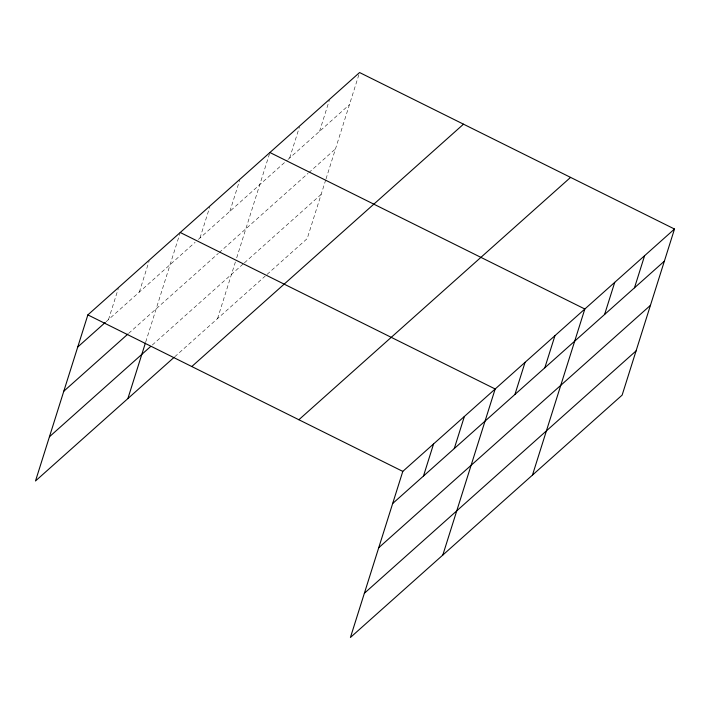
<?xml version="1.0" encoding="UTF-8"?>
<svg xmlns="http://www.w3.org/2000/svg" width="710" height="710" viewBox="0 0 710 710"><rect width="100%" height="100%" fill="white"/><g stroke="black" fill="none" stroke-linecap="round" stroke-linejoin="round"><path stroke-width="0.53" stroke-dasharray="3.55 2.66" d="M108.523 319.553L118.33 288.464M139.32 292.085L149.127 260.996M145.736 341.945L179.914 233.528M199.998 237.957L209.805 206.867M229.889 211.296L239.687 180.216M217.544 318.595L235.392 261.963M236.696 257.828L269.578 153.555M289.662 157.984L299.469 126.895M319.553 131.323L329.351 100.234M325.712 179.914L307.199 238.613L266.01 275.356M326.032 178.885L359.571 72.535M106.101 321.719L195.152 242.279M198.383 239.403L287.239 160.141M288.047 159.422L349.435 104.663M128.625 333.398L218.378 253.346M219.186 252.618L308.033 173.364M308.841 172.645L335.502 148.869M152.322 344.998L243.592 263.579M244.4 262.86L321.142 194.407M174.731 356.775L265.203 276.083"/><path stroke-width="1.06" d="M674.5 229.028L402.801 471.387L350.429 637.465L622.137 395.106L674.5 229.028L359.571 72.535L87.862 314.894L35.5 480.972L173.923 357.503M127.88 398.567L145.408 342.983M423.462 476.046L433.588 443.919M454.258 448.578L464.384 416.45M442.809 555.06L495.172 388.982L180.242 232.498M514.936 394.449L525.063 362.322M544.818 367.789L554.954 335.67M532.473 475.079L584.836 309.01L269.906 152.517M604.601 314.468L614.727 282.349M634.483 287.816L644.609 255.689M77.736 347.021L105.284 322.446M63.793 391.228L127.818 334.126M49.434 436.765L150.706 346.445M191.789 366.537L463.497 124.179M298.866 419.743L570.574 177.385M392.665 503.514L664.374 261.156M378.732 547.721L650.431 305.353M364.372 593.258L636.071 350.9M87.862 314.894L402.801 471.387"/></g></svg>
